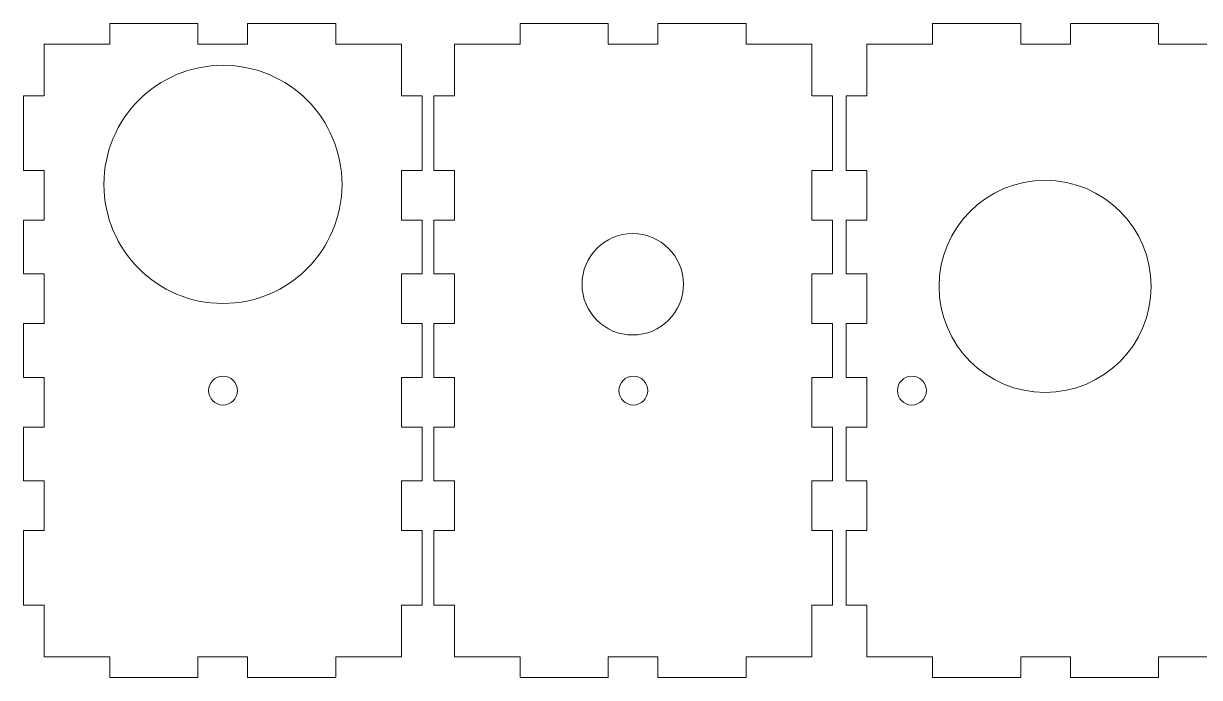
# Model space of a CAD drawing. Header units: inches. Extents: x -3.1 to 14.9, y -9.8 to 5.5.
# Drawn here: x 6.928 to 11.403, y 0.756 to 3.245 of the extents above; entities that cross this region are included whole.
import ezdxf

# ---------------------------------------------------------------- set-up
doc = ezdxf.new("R2010")
doc.units = ezdxf.units.IN
doc.header["$MEASUREMENT"] = 0
doc.layers.add('Layer 1', color=7, linetype='Continuous')

msp = doc.modelspace()

# ---------------------------------------------------------------- linework, layer by layer
at = {"layer": 'Layer 1', "color": 250, "lineweight": 9}
for centre, major_axis in [((7.6866, 2.6326), (0, 0.453)), ((10.8153, 2.2445), (0, 0.4036)), ((9.2459, 2.2524), (0, 0.1929)), ((7.6867, 1.8479), (0, 0.055)), ((9.2483, 1.8479), (0, 0.055)), ((10.3084, 1.8479), (0, 0.055))]:
    msp.add_ellipse(centre, major_axis=major_axis, ratio=1, dxfattribs=at)
at = {"layer": 'Layer 1', "color": 240, "lineweight": 9}
for points in [[(7.0063, 3.1658), (7.0063, 3.1658), (7.2556, 3.1658), (7.2556, 3.1658), (7.2556, 3.1658), (7.2556, 3.1658), (7.2556, 3.2446), (7.2556, 3.2446), (7.2556, 3.2446), (7.2556, 3.2446), (7.5915, 3.2446), (7.5915, 3.2446), (7.5915, 3.2446), (7.5915, 3.2446), (7.5915, 3.1658), (7.5915, 3.1658), (7.5915, 3.1658), (7.5915, 3.1658), (7.7805, 3.1658), (7.7805, 3.1658), (7.7805, 3.1658), (7.7805, 3.1658), (7.7805, 3.2446), (7.7805, 3.2446), (7.7805, 3.2446), (7.7805, 3.2446), (8.1164, 3.2446), (8.1164, 3.2446), (8.1164, 3.2446), (8.1164, 3.2446), (8.1164, 3.1658), (8.1164, 3.1658), (8.1164, 3.1658), (8.1164, 3.1658), (8.3657, 3.1658), (8.3657, 3.1658), (8.3657, 3.1658), (8.3657, 3.1658), (8.3657, 2.969), (8.3657, 2.969), (8.3657, 2.969), (8.3657, 2.969), (8.4445, 2.969), (8.4445, 2.969), (8.4445, 2.969), (8.4445, 2.969), (8.4445, 2.6855), (8.4445, 2.6855), (8.4445, 2.6855), (8.4445, 2.6855), (8.3657, 2.6855), (8.3657, 2.6855), (8.3657, 2.6855), (8.3657, 2.6855), (8.3657, 2.4966), (8.3657, 2.4966), (8.3657, 2.4966), (8.3657, 2.4966), (8.4445, 2.4966), (8.4445, 2.4966), (8.4445, 2.4966), (8.4445, 2.4966), (8.4445, 2.2918), (8.4445, 2.2918), (8.4445, 2.2918), (8.4445, 2.2918), (8.3657, 2.2918), (8.3657, 2.2918), (8.3657, 2.2918), (8.3657, 2.2918), (8.3657, 2.1029), (8.3657, 2.1029), (8.3657, 2.1029), (8.3657, 2.1029), (8.4445, 2.1029), (8.4445, 2.1029), (8.4445, 2.1029), (8.4445, 2.1029), (8.4445, 1.8981), (8.4445, 1.8981), (8.4445, 1.8981), (8.4445, 1.8981), (8.3657, 1.8981), (8.3657, 1.8981), (8.3657, 1.8981), (8.3657, 1.8981), (8.3657, 1.7092), (8.3657, 1.7092), (8.3657, 1.7092), (8.3657, 1.7092), (8.4445, 1.7092), (8.4445, 1.7092), (8.4445, 1.7092), (8.4445, 1.7092), (8.4445, 1.5044), (8.4445, 1.5044), (8.4445, 1.5044), (8.4445, 1.5044), (8.3657, 1.5044), (8.3657, 1.5044), (8.3657, 1.5044), (8.3657, 1.5044), (8.3657, 1.3155), (8.3657, 1.3155), (8.3657, 1.3155), (8.3657, 1.3155), (8.4445, 1.3155), (8.4445, 1.3155), (8.4445, 1.3155), (8.4445, 1.3155), (8.4445, 1.032), (8.4445, 1.032), (8.4445, 1.032), (8.4445, 1.032), (8.3657, 1.032), (8.3657, 1.032), (8.3657, 1.032), (8.3657, 1.032), (8.3657, 0.8351), (8.3657, 0.8351), (8.3657, 0.8351), (8.3657, 0.8351), (8.1164, 0.8351), (8.1164, 0.8351), (8.1164, 0.8351), (8.1164, 0.8351), (8.1164, 0.7564), (8.1164, 0.7564), (8.1164, 0.7564), (8.1164, 0.7564), (7.7805, 0.7564), (7.7805, 0.7564), (7.7805, 0.7564), (7.7805, 0.7564), (7.7805, 0.8351), (7.7805, 0.8351), (7.7805, 0.8351), (7.7805, 0.8351), (7.5915, 0.8351), (7.5915, 0.8351), (7.5915, 0.8351), (7.5915, 0.8351), (7.5915, 0.7564), (7.5915, 0.7564), (7.5915, 0.7564), (7.5915, 0.7564), (7.2556, 0.7564), (7.2556, 0.7564), (7.2556, 0.7564), (7.2556, 0.7564), (7.2556, 0.8351), (7.2556, 0.8351), (7.2556, 0.8351), (7.2556, 0.8351), (7.0063, 0.8351), (7.0063, 0.8351), (7.0063, 0.8351), (7.0063, 0.8351), (7.0063, 1.032), (7.0063, 1.032), (7.0063, 1.032), (7.0063, 1.032), (6.9275, 1.032), (6.9275, 1.032), (6.9275, 1.032), (6.9275, 1.032), (6.9275, 1.3155), (6.9275, 1.3155), (6.9275, 1.3155), (6.9275, 1.3155), (7.0063, 1.3155), (7.0063, 1.3155), (7.0063, 1.3155), (7.0063, 1.3155), (7.0063, 1.5044), (7.0063, 1.5044), (7.0063, 1.5044), (7.0063, 1.5044), (6.9275, 1.5044), (6.9275, 1.5044), (6.9275, 1.5044), (6.9275, 1.5044), (6.9275, 1.7092), (6.9275, 1.7092), (6.9275, 1.7092), (6.9275, 1.7092), (7.0063, 1.7092), (7.0063, 1.7092), (7.0063, 1.7092), (7.0063, 1.7092), (7.0063, 1.8981), (7.0063, 1.8981), (7.0063, 1.8981), (7.0063, 1.8981), (6.9275, 1.8981), (6.9275, 1.8981), (6.9275, 1.8981), (6.9275, 1.8981), (6.9275, 2.1029), (6.9275, 2.1029), (6.9275, 2.1029), (6.9275, 2.1029), (7.0063, 2.1029), (7.0063, 2.1029), (7.0063, 2.1029), (7.0063, 2.1029), (7.0063, 2.2918), (7.0063, 2.2918), (7.0063, 2.2918), (7.0063, 2.2918), (6.9275, 2.2918), (6.9275, 2.2918), (6.9275, 2.2918), (6.9275, 2.2918), (6.9275, 2.4966), (6.9275, 2.4966), (6.9275, 2.4966), (6.9275, 2.4966), (7.0063, 2.4966), (7.0063, 2.4966), (7.0063, 2.4966), (7.0063, 2.4966), (7.0063, 2.6855), (7.0063, 2.6855), (7.0063, 2.6855), (7.0063, 2.6855), (6.9275, 2.6855), (6.9275, 2.6855), (6.9275, 2.6855), (6.9275, 2.6855), (6.9275, 2.969), (6.9275, 2.969), (6.9275, 2.969), (6.9275, 2.969), (7.0063, 2.969), (7.0063, 2.969), (7.0063, 2.969), (7.0063, 2.969), (7.0063, 3.1658), (7.0063, 3.1658)], [(8.5679, 3.1658), (8.5679, 3.1658), (8.8172, 3.1658), (8.8172, 3.1658), (8.8172, 3.1658), (8.8172, 3.1658), (8.8172, 3.2446), (8.8172, 3.2446), (8.8172, 3.2446), (8.8172, 3.2446), (9.1531, 3.2446), (9.1531, 3.2446), (9.1531, 3.2446), (9.1531, 3.2446), (9.1531, 3.1658), (9.1531, 3.1658), (9.1531, 3.1658), (9.1531, 3.1658), (9.3421, 3.1658), (9.3421, 3.1658), (9.3421, 3.1658), (9.3421, 3.1658), (9.3421, 3.2446), (9.3421, 3.2446), (9.3421, 3.2446), (9.3421, 3.2446), (9.678, 3.2446), (9.678, 3.2446), (9.678, 3.2446), (9.678, 3.2446), (9.678, 3.1658), (9.678, 3.1658), (9.678, 3.1658), (9.678, 3.1658), (9.9274, 3.1658), (9.9274, 3.1658), (9.9274, 3.1658), (9.9274, 3.1658), (9.9274, 2.969), (9.9274, 2.969), (9.9274, 2.969), (9.9274, 2.969), (10.0061, 2.969), (10.0061, 2.969), (10.0061, 2.969), (10.0061, 2.969), (10.0061, 2.6855), (10.0061, 2.6855), (10.0061, 2.6855), (10.0061, 2.6855), (9.9274, 2.6855), (9.9274, 2.6855), (9.9274, 2.6855), (9.9274, 2.6855), (9.9274, 2.4966), (9.9274, 2.4966), (9.9274, 2.4966), (9.9274, 2.4966), (10.0061, 2.4966), (10.0061, 2.4966), (10.0061, 2.4966), (10.0061, 2.4966), (10.0061, 2.2918), (10.0061, 2.2918), (10.0061, 2.2918), (10.0061, 2.2918), (9.9274, 2.2918), (9.9274, 2.2918), (9.9274, 2.2918), (9.9274, 2.2918), (9.9274, 2.1029), (9.9274, 2.1029), (9.9274, 2.1029), (9.9274, 2.1029), (10.0061, 2.1029), (10.0061, 2.1029), (10.0061, 2.1029), (10.0061, 2.1029), (10.0061, 1.8981), (10.0061, 1.8981), (10.0061, 1.8981), (10.0061, 1.8981), (9.9274, 1.8981), (9.9274, 1.8981), (9.9274, 1.8981), (9.9274, 1.8981), (9.9274, 1.7092), (9.9274, 1.7092), (9.9274, 1.7092), (9.9274, 1.7092), (10.0061, 1.7092), (10.0061, 1.7092), (10.0061, 1.7092), (10.0061, 1.7092), (10.0061, 1.5044), (10.0061, 1.5044), (10.0061, 1.5044), (10.0061, 1.5044), (9.9274, 1.5044), (9.9274, 1.5044), (9.9274, 1.5044), (9.9274, 1.5044), (9.9274, 1.3155), (9.9274, 1.3155), (9.9274, 1.3155), (9.9274, 1.3155), (10.0061, 1.3155), (10.0061, 1.3155), (10.0061, 1.3155), (10.0061, 1.3155), (10.0061, 1.032), (10.0061, 1.032), (10.0061, 1.032), (10.0061, 1.032), (9.9274, 1.032), (9.9274, 1.032), (9.9274, 1.032), (9.9274, 1.032), (9.9274, 0.8351), (9.9274, 0.8351), (9.9274, 0.8351), (9.9274, 0.8351), (9.678, 0.8351), (9.678, 0.8351), (9.678, 0.8351), (9.678, 0.8351), (9.678, 0.7564), (9.678, 0.7564), (9.678, 0.7564), (9.678, 0.7564), (9.3421, 0.7564), (9.3421, 0.7564), (9.3421, 0.7564), (9.3421, 0.7564), (9.3421, 0.8351), (9.3421, 0.8351), (9.3421, 0.8351), (9.3421, 0.8351), (9.1531, 0.8351), (9.1531, 0.8351), (9.1531, 0.8351), (9.1531, 0.8351), (9.1531, 0.7564), (9.1531, 0.7564), (9.1531, 0.7564), (9.1531, 0.7564), (8.8172, 0.7564), (8.8172, 0.7564), (8.8172, 0.7564), (8.8172, 0.7564), (8.8172, 0.8351), (8.8172, 0.8351), (8.8172, 0.8351), (8.8172, 0.8351), (8.5679, 0.8351), (8.5679, 0.8351), (8.5679, 0.8351), (8.5679, 0.8351), (8.5679, 1.032), (8.5679, 1.032), (8.5679, 1.032), (8.5679, 1.032), (8.4892, 1.032), (8.4892, 1.032), (8.4892, 1.032), (8.4892, 1.032), (8.4892, 1.3155), (8.4892, 1.3155), (8.4892, 1.3155), (8.4892, 1.3155), (8.5679, 1.3155), (8.5679, 1.3155), (8.5679, 1.3155), (8.5679, 1.3155), (8.5679, 1.5044), (8.5679, 1.5044), (8.5679, 1.5044), (8.5679, 1.5044), (8.4892, 1.5044), (8.4892, 1.5044), (8.4892, 1.5044), (8.4892, 1.5044), (8.4892, 1.7092), (8.4892, 1.7092), (8.4892, 1.7092), (8.4892, 1.7092), (8.5679, 1.7092), (8.5679, 1.7092), (8.5679, 1.7092), (8.5679, 1.7092), (8.5679, 1.8981), (8.5679, 1.8981), (8.5679, 1.8981), (8.5679, 1.8981), (8.4892, 1.8981), (8.4892, 1.8981), (8.4892, 1.8981), (8.4892, 1.8981), (8.4892, 2.1029), (8.4892, 2.1029), (8.4892, 2.1029), (8.4892, 2.1029), (8.5679, 2.1029), (8.5679, 2.1029), (8.5679, 2.1029), (8.5679, 2.1029), (8.5679, 2.2918), (8.5679, 2.2918), (8.5679, 2.2918), (8.5679, 2.2918), (8.4892, 2.2918), (8.4892, 2.2918), (8.4892, 2.2918), (8.4892, 2.2918), (8.4892, 2.4966), (8.4892, 2.4966), (8.4892, 2.4966), (8.4892, 2.4966), (8.5679, 2.4966), (8.5679, 2.4966), (8.5679, 2.4966), (8.5679, 2.4966), (8.5679, 2.6855), (8.5679, 2.6855), (8.5679, 2.6855), (8.5679, 2.6855), (8.4892, 2.6855), (8.4892, 2.6855), (8.4892, 2.6855), (8.4892, 2.6855), (8.4892, 2.969), (8.4892, 2.969), (8.4892, 2.969), (8.4892, 2.969), (8.5679, 2.969), (8.5679, 2.969), (8.5679, 2.969), (8.5679, 2.969), (8.5679, 3.1658), (8.5679, 3.1658)], [(10.1373, 3.1658), (10.1373, 3.1658), (10.3867, 3.1658), (10.3867, 3.1658), (10.3867, 3.1658), (10.3867, 3.1658), (10.3867, 3.2446), (10.3867, 3.2446), (10.3867, 3.2446), (10.3867, 3.2446), (10.7226, 3.2446), (10.7226, 3.2446), (10.7226, 3.2446), (10.7226, 3.2446), (10.7226, 3.1658), (10.7226, 3.1658), (10.7226, 3.1658), (10.7226, 3.1658), (10.9116, 3.1658), (10.9116, 3.1658), (10.9116, 3.1658), (10.9116, 3.1658), (10.9116, 3.2446), (10.9116, 3.2446), (10.9116, 3.2446), (10.9116, 3.2446), (11.2475, 3.2446), (11.2475, 3.2446), (11.2475, 3.2446), (11.2475, 3.2446), (11.2475, 3.1658), (11.2475, 3.1658), (11.2475, 3.1658), (11.2475, 3.1658), (11.4968, 3.1658), (11.4968, 3.1658), (11.4968, 3.1658), (11.4968, 3.1658), (11.4968, 2.969), (11.4968, 2.969), (11.4968, 2.969), (11.4968, 2.969), (11.5755, 2.969), (11.5755, 2.969), (11.5755, 2.969), (11.5755, 2.969), (11.5755, 2.6855), (11.5755, 2.6855), (11.5755, 2.6855), (11.5755, 2.6855), (11.4968, 2.6855), (11.4968, 2.6855), (11.4968, 2.6855), (11.4968, 2.6855), (11.4968, 2.4966), (11.4968, 2.4966), (11.4968, 2.4966), (11.4968, 2.4966), (11.5755, 2.4966), (11.5755, 2.4966), (11.5755, 2.4966), (11.5755, 2.4966), (11.5755, 2.2918), (11.5755, 2.2918), (11.5755, 2.2918), (11.5755, 2.2918), (11.4968, 2.2918), (11.4968, 2.2918), (11.4968, 2.2918), (11.4968, 2.2918), (11.4968, 2.1029), (11.4968, 2.1029), (11.4968, 2.1029), (11.4968, 2.1029), (11.5755, 2.1029), (11.5755, 2.1029), (11.5755, 2.1029), (11.5755, 2.1029), (11.5755, 1.8981), (11.5755, 1.8981), (11.5755, 1.8981), (11.5755, 1.8981), (11.4968, 1.8981), (11.4968, 1.8981), (11.4968, 1.8981), (11.4968, 1.8981), (11.4968, 1.7092), (11.4968, 1.7092), (11.4968, 1.7092), (11.4968, 1.7092), (11.5755, 1.7092), (11.5755, 1.7092), (11.5755, 1.7092), (11.5755, 1.7092), (11.5755, 1.5044), (11.5755, 1.5044), (11.5755, 1.5044), (11.5755, 1.5044), (11.4968, 1.5044), (11.4968, 1.5044), (11.4968, 1.5044), (11.4968, 1.5044), (11.4968, 1.3155), (11.4968, 1.3155), (11.4968, 1.3155), (11.4968, 1.3155), (11.5755, 1.3155), (11.5755, 1.3155), (11.5755, 1.3155), (11.5755, 1.3155), (11.5755, 1.032), (11.5755, 1.032), (11.5755, 1.032), (11.5755, 1.032), (11.4968, 1.032), (11.4968, 1.032), (11.4968, 1.032), (11.4968, 1.032), (11.4968, 0.8351), (11.4968, 0.8351), (11.4968, 0.8351), (11.4968, 0.8351), (11.2475, 0.8351), (11.2475, 0.8351), (11.2475, 0.8351), (11.2475, 0.8351), (11.2475, 0.7564), (11.2475, 0.7564), (11.2475, 0.7564), (11.2475, 0.7564), (10.9116, 0.7564), (10.9116, 0.7564), (10.9116, 0.7564), (10.9116, 0.7564), (10.9116, 0.8351), (10.9116, 0.8351), (10.9116, 0.8351), (10.9116, 0.8351), (10.7226, 0.8351), (10.7226, 0.8351), (10.7226, 0.8351), (10.7226, 0.8351), (10.7226, 0.7564), (10.7226, 0.7564), (10.7226, 0.7564), (10.7226, 0.7564), (10.3867, 0.7564), (10.3867, 0.7564), (10.3867, 0.7564), (10.3867, 0.7564), (10.3867, 0.8351), (10.3867, 0.8351), (10.3867, 0.8351), (10.3867, 0.8351), (10.1373, 0.8351), (10.1373, 0.8351), (10.1373, 0.8351), (10.1373, 0.8351), (10.1373, 1.032), (10.1373, 1.032), (10.1373, 1.032), (10.1373, 1.032), (10.0586, 1.032), (10.0586, 1.032), (10.0586, 1.032), (10.0586, 1.032), (10.0586, 1.3155), (10.0586, 1.3155), (10.0586, 1.3155), (10.0586, 1.3155), (10.1373, 1.3155), (10.1373, 1.3155), (10.1373, 1.3155), (10.1373, 1.3155), (10.1373, 1.5044), (10.1373, 1.5044), (10.1373, 1.5044), (10.1373, 1.5044), (10.0586, 1.5044), (10.0586, 1.5044), (10.0586, 1.5044), (10.0586, 1.5044), (10.0586, 1.7092), (10.0586, 1.7092), (10.0586, 1.7092), (10.0586, 1.7092), (10.1373, 1.7092), (10.1373, 1.7092), (10.1373, 1.7092), (10.1373, 1.7092), (10.1373, 1.8981), (10.1373, 1.8981), (10.1373, 1.8981), (10.1373, 1.8981), (10.0586, 1.8981), (10.0586, 1.8981), (10.0586, 1.8981), (10.0586, 1.8981), (10.0586, 2.1029), (10.0586, 2.1029), (10.0586, 2.1029), (10.0586, 2.1029), (10.1373, 2.1029), (10.1373, 2.1029), (10.1373, 2.1029), (10.1373, 2.1029), (10.1373, 2.2918), (10.1373, 2.2918), (10.1373, 2.2918), (10.1373, 2.2918), (10.0586, 2.2918), (10.0586, 2.2918), (10.0586, 2.2918), (10.0586, 2.2918), (10.0586, 2.4966), (10.0586, 2.4966), (10.0586, 2.4966), (10.0586, 2.4966), (10.1373, 2.4966), (10.1373, 2.4966), (10.1373, 2.4966), (10.1373, 2.4966), (10.1373, 2.6855), (10.1373, 2.6855), (10.1373, 2.6855), (10.1373, 2.6855), (10.0586, 2.6855), (10.0586, 2.6855), (10.0586, 2.6855), (10.0586, 2.6855), (10.0586, 2.969), (10.0586, 2.969), (10.0586, 2.969), (10.0586, 2.969), (10.1373, 2.969), (10.1373, 2.969), (10.1373, 2.969), (10.1373, 2.969), (10.1373, 3.1658), (10.1373, 3.1658)]]:
    msp.add_open_spline(points, degree=3, knots=[0, 0, 0, 0, 0.016393, 0.016393, 0.016393, 0.016393, 0.032787, 0.032787, 0.032787, 0.032787, 0.04918, 0.04918, 0.04918, 0.04918, 0.065574, 0.065574, 0.065574, 0.065574, 0.081967, 0.081967, 0.081967, 0.081967, 0.098361, 0.098361, 0.098361, 0.098361, 0.114754, 0.114754, 0.114754, 0.114754, 0.131148, 0.131148, 0.131148, 0.131148, 0.147541, 0.147541, 0.147541, 0.147541, 0.163934, 0.163934, 0.163934, 0.163934, 0.180328, 0.180328, 0.180328, 0.180328, 0.196721, 0.196721, 0.196721, 0.196721, 0.213115, 0.213115, 0.213115, 0.213115, 0.229508, 0.229508, 0.229508, 0.229508, 0.245902, 0.245902, 0.245902, 0.245902, 0.262295, 0.262295, 0.262295, 0.262295, 0.278689, 0.278689, 0.278689, 0.278689, 0.295082, 0.295082, 0.295082, 0.295082, 0.311475, 0.311475, 0.311475, 0.311475, 0.327869, 0.327869, 0.327869, 0.327869, 0.344262, 0.344262, 0.344262, 0.344262, 0.360656, 0.360656, 0.360656, 0.360656, 0.377049, 0.377049, 0.377049, 0.377049, 0.393443, 0.393443, 0.393443, 0.393443, 0.409836, 0.409836, 0.409836, 0.409836, 0.42623, 0.42623, 0.42623, 0.42623, 0.442623, 0.442623, 0.442623, 0.442623, 0.459016, 0.459016, 0.459016, 0.459016, 0.47541, 0.47541, 0.47541, 0.47541, 0.491803, 0.491803, 0.491803, 0.491803, 0.508197, 0.508197, 0.508197, 0.508197, 0.52459, 0.52459, 0.52459, 0.52459, 0.540984, 0.540984, 0.540984, 0.540984, 0.557377, 0.557377, 0.557377, 0.557377, 0.57377, 0.57377, 0.57377, 0.57377, 0.590164, 0.590164, 0.590164, 0.590164, 0.606557, 0.606557, 0.606557, 0.606557, 0.622951, 0.622951, 0.622951, 0.622951, 0.639344, 0.639344, 0.639344, 0.639344, 0.655738, 0.655738, 0.655738, 0.655738, 0.672131, 0.672131, 0.672131, 0.672131, 0.688525, 0.688525, 0.688525, 0.688525, 0.704918, 0.704918, 0.704918, 0.704918, 0.721311, 0.721311, 0.721311, 0.721311, 0.737705, 0.737705, 0.737705, 0.737705, 0.754098, 0.754098, 0.754098, 0.754098, 0.770492, 0.770492, 0.770492, 0.770492, 0.786885, 0.786885, 0.786885, 0.786885, 0.803279, 0.803279, 0.803279, 0.803279, 0.819672, 0.819672, 0.819672, 0.819672, 0.836066, 0.836066, 0.836066, 0.836066, 0.852459, 0.852459, 0.852459, 0.852459, 0.868852, 0.868852, 0.868852, 0.868852, 0.885246, 0.885246, 0.885246, 0.885246, 0.901639, 0.901639, 0.901639, 0.901639, 0.918033, 0.918033, 0.918033, 0.918033, 0.934426, 0.934426, 0.934426, 0.934426, 0.95082, 0.95082, 0.95082, 0.95082, 0.967213, 0.967213, 0.967213, 0.967213, 1, 1, 1, 1], dxfattribs=at)

doc.saveas('drawing.dxf')
